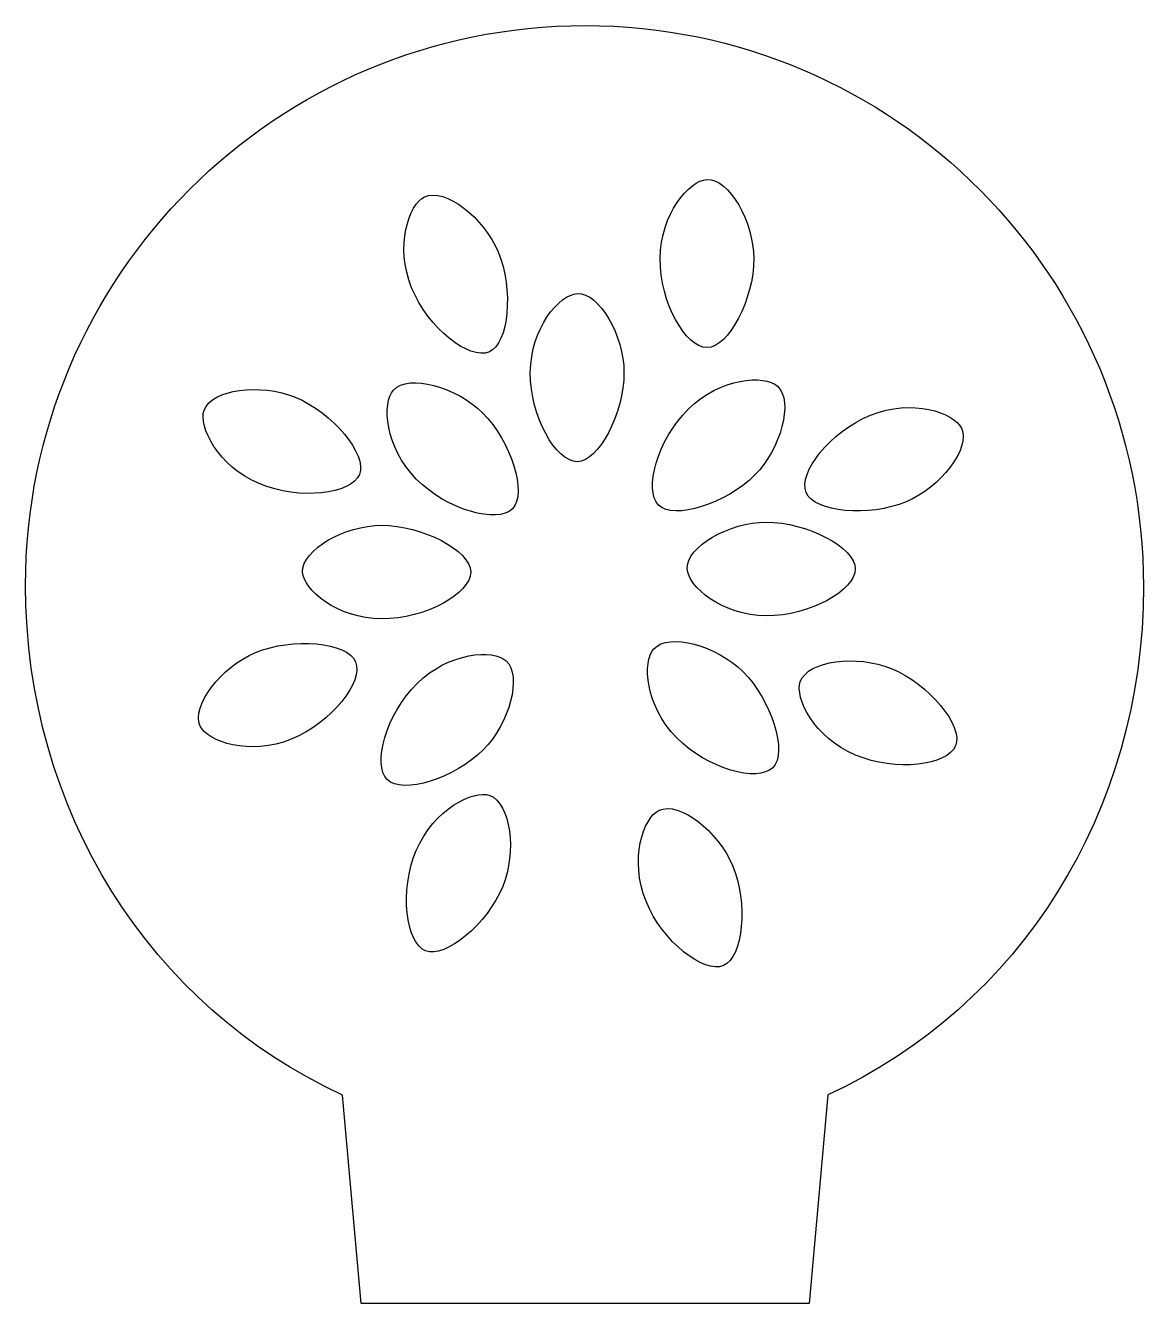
# Model space of a CAD drawing. Extents: x 14 to 164, y 21 to 192.
import ezdxf

# ---------------------------------------------------------------- set-up
doc = ezdxf.new("R2010")
doc.units = 0
doc.layers.get('0').update_dxf_attribs({"linetype": 'CONTINUOUS'})

msp = doc.modelspace()

# ---------------------------------------------------------------- linework, layer by layer
at = {"color": 2}
for p, q in [((77.726946, 161.418026), (77.726946, 161.418026)), ((50.526086, 141.971326), (50.526086, 141.971326)), ((75.635612, 139.868356), (75.635612, 139.868356)), ((112.074537, 131.509001), (112.074537, 131.509001)), ((132.386231, 127.959447), (132.386231, 127.959447)), ((62.123481, 124.813107), (62.123481, 124.813107)), ((45.214856, 107.753228), (45.214856, 107.753228)), ((130.372928, 105.62926), (130.372928, 105.62926)), ((109.117934, 79.253728), (109.117934, 79.253728))]:
    msp.add_line(p, q, dxfattribs=at)
at = {"color": 4}
for p, q in [((111.957025, 160.520915), (111.957025, 160.520915)), ((94.576084, 145.248121), (94.576084, 145.248121)), ((113.634193, 125.23412), (113.634193, 125.23412)), ((75.732586, 94.745459), (75.732586, 94.745459))]:
    msp.add_line(p, q, dxfattribs=at)
at = {"color": 1}
for p, q in [((110.502782, 105.211614), (110.502782, 105.211614)), ((78.34553, 76.448518), (78.34553, 76.448518)), ((59.39499, 20.598727), (56.895989, 48.501592)), ((121.866999, 48.514778), (119.367997, 20.598727)), ((119.367997, 20.598727), (59.39499, 20.598727))]:
    msp.add_line(p, q, dxfattribs=at)
for points in [[(14.431617, 116.776606), (14.431619, 158.170351), (47.987879, 191.726613), (89.381624, 191.726613)], [(89.381624, 191.726613), (130.775371, 191.726616), (164.144542, 157.983266), (164.144545, 116.589518)], [(56.895989, 48.501592), (31.139373, 60.361462), (14.431616, 86.555144), (14.431617, 116.776606)], [(164.144545, 116.589518), (164.144545, 86.421918), (147.582247, 60.41715), (121.866999, 48.514778)], [(98.580948, 108.262566), (100.597657, 110.472826), (107.001654, 108.694033), (110.502782, 105.211614)], [(101.631764, 96.340895), (97.398552, 100.615808), (97.019107, 106.550854), (98.580948, 108.262566)], [(110.502782, 105.211614), (114.341193, 101.397163), (116.53851, 94.385118), (114.498476, 92.345077)], [(114.498476, 92.345077), (112.495796, 90.342123), (105.779449, 92.152937), (101.631764, 96.340895)], [(66.754987, 81.249273), (69.084136, 86.796334), (74.422652, 89.418173), (76.60187, 88.630409)], [(76.60187, 88.630409), (79.415809, 87.612752), (80.222796, 81.015667), (78.34553, 76.448518)], [(67.987339, 67.832979), (65.370583, 68.916707), (64.473063, 75.814797), (66.754987, 81.249273)], [(78.34553, 76.448518), (76.290229, 71.442472), (70.65273, 66.729025), (67.987339, 67.832979)]]:
    msp.add_open_spline(points, degree=3, dxfattribs=at)
at = {"color": 4}
for points in [[(105.684261, 171.1082), (108.673352, 171.245049), (111.94358, 165.458825), (111.957025, 160.520915)], [(99.411528, 160.520915), (99.441838, 166.537026), (103.369437, 171.002143), (105.684261, 171.1082)], [(105.684261, 148.597362), (102.851977, 148.597362), (99.383037, 154.626656), (99.411528, 160.520915)], [(111.957025, 160.520915), (111.973902, 155.109459), (108.5693, 148.597362), (105.684261, 148.597362)], [(82.030578, 145.248121), (82.060889, 151.264238), (85.988491, 155.72936), (88.303312, 155.835408)], [(88.303312, 155.835408), (91.292403, 155.972266), (94.562622, 150.186042), (94.576084, 145.248121)], [(88.303312, 133.324531), (85.470992, 133.324531), (82.002094, 139.353966), (82.030578, 145.248121)], [(94.576084, 145.248121), (94.592961, 139.836668), (91.188354, 133.324531), (88.303312, 133.324531)], [(103.046877, 118.961624), (102.910019, 121.950552), (108.69628, 125.220636), (113.634193, 125.23412)], [(113.634193, 125.23412), (119.045716, 125.23412), (125.557746, 121.84639), (125.557709, 118.961283)], [(113.634193, 112.688818), (107.61805, 112.722515), (103.152922, 116.64653), (103.046877, 118.961624)], [(125.557709, 118.961283), (125.557746, 116.129101), (119.528316, 112.660166), (113.634193, 112.688818)], [(66.861569, 103.61653), (71.136177, 107.849974), (77.07159, 108.229193), (78.783442, 106.667477)], [(78.783442, 106.667477), (80.993875, 104.650705), (79.21474, 98.246776), (75.732586, 94.745459)], [(62.865878, 90.749997), (60.863096, 92.752614), (62.673735, 99.468707), (66.861569, 103.61653)], [(75.732586, 94.745459), (71.918045, 90.907079), (64.905884, 88.709617), (62.865878, 90.749997)]]:
    msp.add_open_spline(points, degree=3, dxfattribs=at)
at = {"color": 2}
for points in [[(67.880106, 168.798905), (70.58925, 170.0693), (75.824884, 165.974905), (77.726946, 161.418026)], [(66.136401, 156.617104), (63.860982, 162.186382), (65.782026, 167.815115), (67.880106, 168.798905)], [(77.726946, 161.418026), (79.81341, 156.424931), (79.160031, 149.105687), (76.494603, 148.00163)], [(76.494603, 148.00163), (73.87789, 146.917739), (68.365714, 151.160586), (66.136401, 156.617104)], [(38.344229, 140.227692), (39.361626, 143.041535), (45.958935, 143.848479), (50.526086, 141.971326)], [(63.713778, 142.919206), (65.730555, 145.129638), (72.134484, 143.350476), (75.635612, 139.868356)], [(103.203482, 140.380053), (107.47839, 144.613098), (113.413503, 144.992619), (115.125322, 143.43083)], [(66.764594, 130.997304), (62.53112, 135.271879), (62.151898, 141.207421), (63.713778, 142.919206)], [(115.125322, 143.43083), (117.335752, 141.413957), (115.55662, 135.009954), (112.074537, 131.509001)], [(50.526086, 141.971326), (55.532102, 139.91589), (60.24558, 134.278485), (59.141501, 131.613158)], [(99.207791, 127.513152), (97.20501, 129.515773), (99.015649, 136.232227), (103.203482, 140.380053)], [(127.585275, 139.55015), (133.15475, 141.824994), (138.783252, 139.904427), (139.767166, 137.806409)], [(45.725103, 130.380778), (40.178076, 132.709693), (37.556336, 138.04844), (38.344229, 140.227692)], [(75.635612, 139.868356), (79.474023, 136.053911), (81.671341, 129.041493), (79.631309, 127.001461)], [(118.969872, 129.191833), (117.885938, 131.808335), (122.128991, 137.320674), (127.585275, 139.55015)], [(139.767166, 137.806409), (141.037468, 135.097265), (136.943109, 129.861673), (132.386231, 127.959447)], [(59.141501, 131.613158), (58.057638, 128.996326), (51.159746, 128.099012), (45.725103, 130.380778)], [(79.631309, 127.001461), (77.628555, 124.99884), (70.912313, 126.809321), (66.764594, 130.997304)], [(112.074537, 131.509001), (108.259922, 127.67057), (101.247832, 125.47312), (99.207791, 127.513152)], [(132.386231, 127.959447), (127.393136, 125.872899), (120.073888, 126.526168), (118.969872, 129.191833)], [(51.536199, 118.540269), (51.399344, 121.529194), (57.185633, 124.799281), (62.123481, 124.813107)], [(62.123481, 124.813107), (67.535004, 124.813107), (74.047068, 121.425035), (74.047034, 118.540269)], [(62.123481, 112.267463), (56.107398, 112.30116), (51.64221, 116.225505), (51.536199, 118.540269)], [(74.047034, 118.540269), (74.047034, 115.707746), (68.017636, 112.239153), (62.123481, 112.267463)], [(45.214856, 107.753228), (50.208022, 109.839446), (57.527269, 109.186177), (58.631286, 106.520842)], [(37.833991, 97.90632), (36.563689, 100.615467), (40.65811, 105.851059), (45.214856, 107.753228)], [(58.631286, 106.520842), (59.715219, 103.904067), (55.472166, 98.392055), (50.015851, 96.162581)], [(118.191068, 103.885525), (119.208426, 106.6995), (125.805777, 107.506487), (130.372928, 105.62926)], [(130.372928, 105.62926), (135.378975, 103.574053), (140.092453, 97.936317), (138.988371, 95.270993)], [(125.572009, 94.038594), (120.025081, 96.3682), (117.403237, 101.70627), (118.191068, 103.885525)], [(50.015851, 96.162581), (44.446441, 93.887577), (38.81777, 95.808305), (37.833991, 97.90632)], [(138.988371, 95.270993), (137.904542, 92.654187), (131.006619, 91.756864), (125.572009, 94.038594)], [(99.271063, 86.634533), (101.980204, 87.905002), (107.215869, 83.81044), (109.117934, 79.253728)], [(97.527389, 74.452637), (95.252342, 80.021945), (97.173011, 85.650577), (99.271063, 86.634533)], [(109.117934, 79.253728), (111.204429, 74.260494), (110.551019, 66.941047), (107.885591, 65.837098)], [(107.885591, 65.837098), (105.268906, 64.753368), (99.756699, 68.996251), (97.527389, 74.452637)]]:
    msp.add_open_spline(points, degree=3, dxfattribs=at)

doc.saveas('drawing.dxf')
